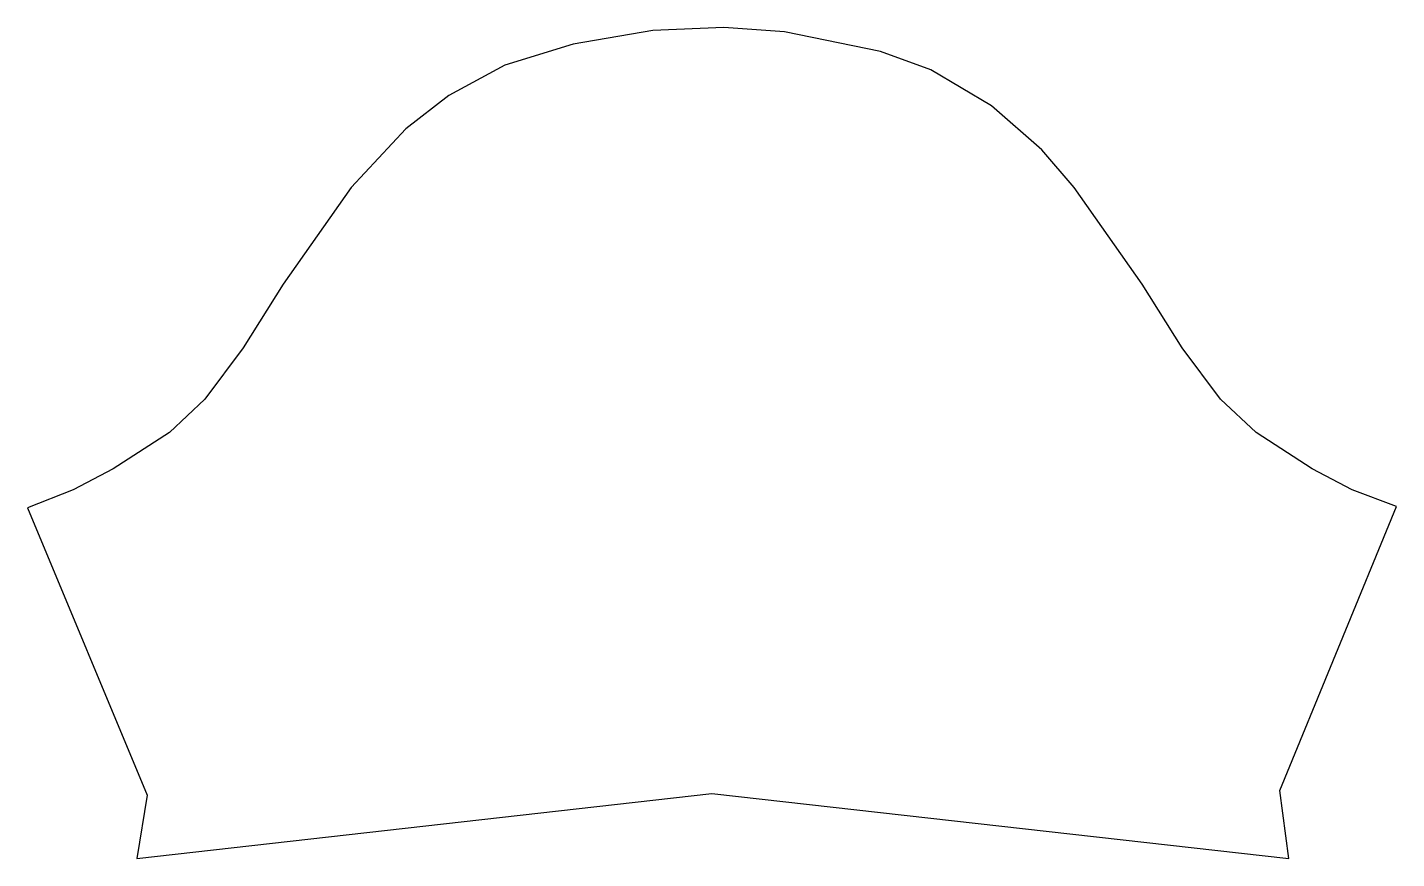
# Model space of a CAD drawing. Header units: metres. Extents: x 5.3 to 38.4, y -34.4 to -14.3.
import ezdxf

# ---------------------------------------------------------------- set-up
doc = ezdxf.new("R2010")
doc.units = ezdxf.units.M

msp = doc.modelspace()

# ---------------------------------------------------------------- linework, layer by layer
msp.add_lwpolyline([(5.321, -25.907), (8.214, -32.84), (7.964, -34.373), (21.857, -32.804), (35.786, -34.373), (35.571, -32.731), (38.393, -25.871), (37.321, -25.469), (36.357, -24.959), (35, -24.083), (34.143, -23.28), (33.214, -22.039), (32.25, -20.507), (30.607, -18.172), (29.821, -17.259), (28.607, -16.201), (27.143, -15.325), (25.929, -14.888), (23.607, -14.413), (22.143, -14.304), (20.429, -14.377), (18.5, -14.705), (16.857, -15.216), (15.5, -15.946), (14.464, -16.749), (13.143, -18.172), (11.5, -20.507), (10.536, -22.039), (9.607, -23.28), (8.75, -24.083), (7.393, -24.959), (6.429, -25.469)], close=True)

doc.saveas('drawing.dxf')
